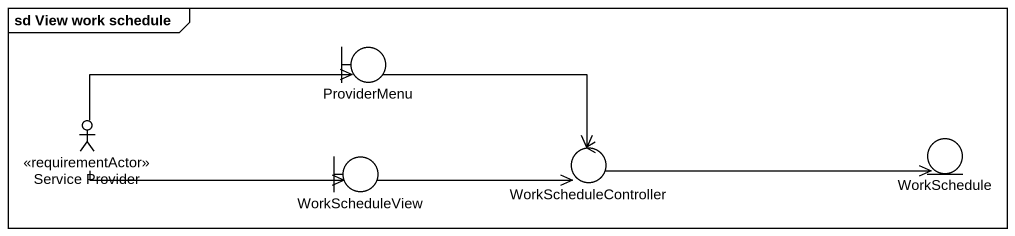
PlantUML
@startuml
mainframe sd View work schedule
boundary ProviderMenu
actor "Service Provider" as Service_Provider <<requirementActor>>
boundary WorkScheduleView
control WorkScheduleController
entity WorkSchedule
ProviderMenu -right-> WorkScheduleController
Service_Provider -right-> ProviderMenu
Service_Provider -right-> WorkScheduleView
WorkScheduleView -right-> WorkScheduleController
WorkScheduleController -right-> WorkSchedule
@enduml
